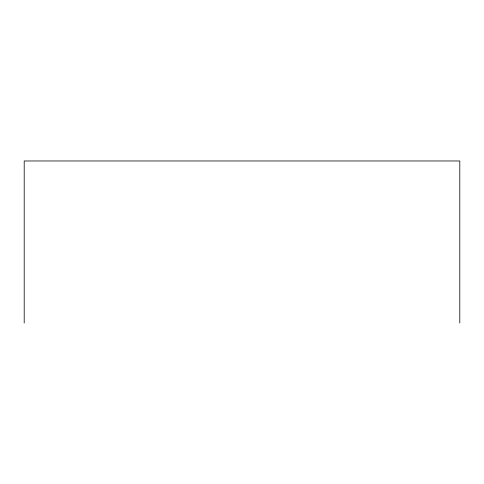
<?xml version="1.0" encoding="UTF-8"?>
<svg xmlns="http://www.w3.org/2000/svg" width="484" height="484" viewBox="0 0 484 484"><rect width="100%" height="100%" fill="white"/><g stroke="black" fill="none" stroke-linecap="round" stroke-linejoin="round"><path stroke-width="0.73" d="M459.8 323.028L459.8 160.972L24.2 160.972L24.2 323.028"/></g></svg>
